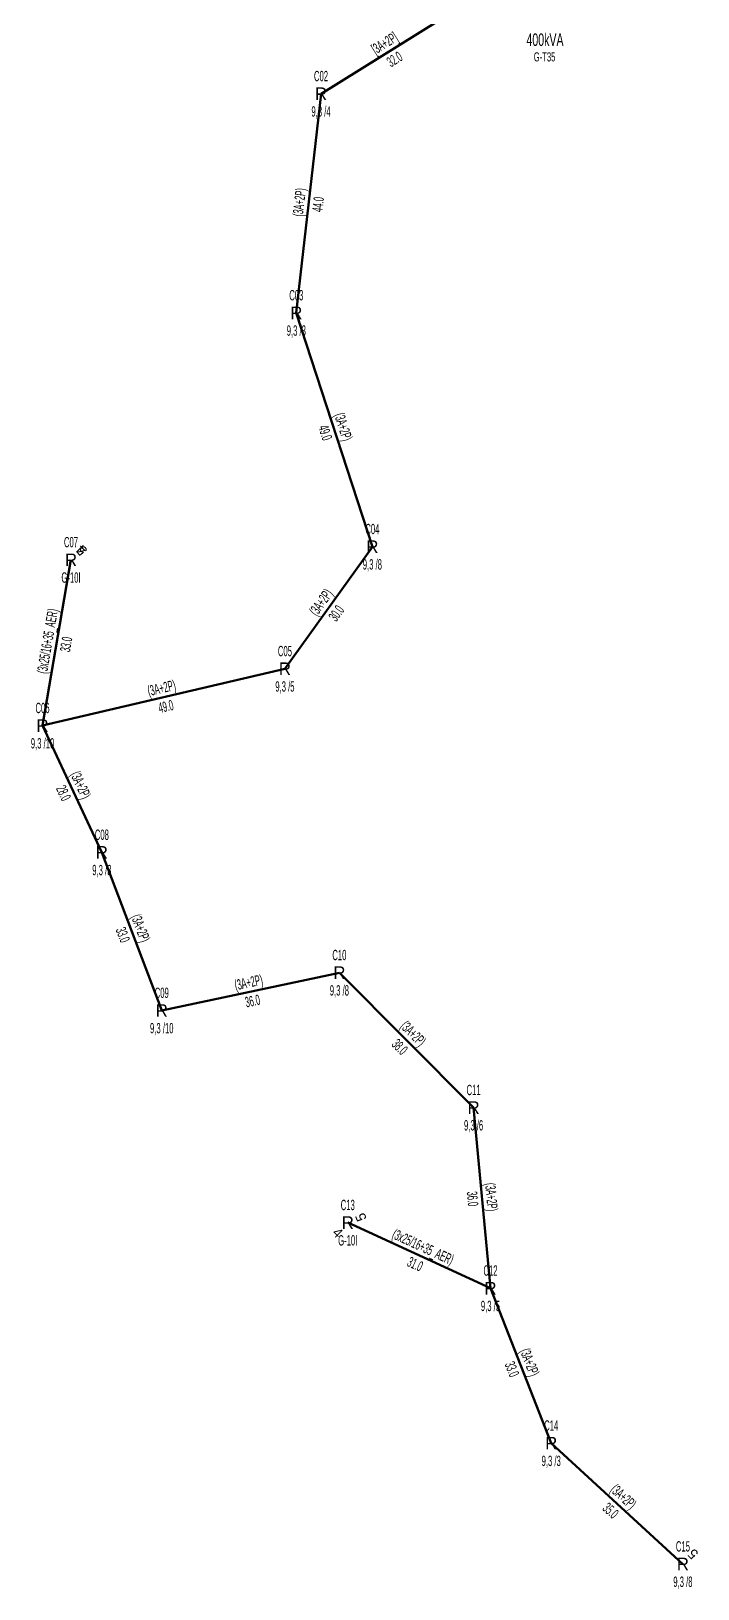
# Model space of a CAD drawing. Header units: millimetres. Extents: x 431745 to 436691, y 4033035 to 4040054.
# Drawn here: x 433251.6 to 433383.5, y 4033271.3 to 4033579.5 of the extents above; entities that cross this region are included whole.
import ezdxf
from ezdxf.enums import TextEntityAlignment as Align

# ---------------------------------------------------------------- set-up
doc = ezdxf.new("R2010")
doc.units = ezdxf.units.MM
for name, color, linetype, lineweight in [('DIREK_AG_MEVCUT', 120, 'Continuous', 25), ('HAT_AG_HAVAI_BYSK', 3, 'Continuous', 50), ('HAT_AG_HAVAI_MEVCUT', 126, 'Continuous', 50), ('TRAFO_YENI', 5, 'Continuous', 30)]:
    doc.layers.add(name, color=color, linetype=linetype, lineweight=lineweight)
doc.styles.add('Direk', font='B_CAD')
doc.styles.get("Standard").update_dxf_attribs({"font": 'Arial'})

msp = doc.modelspace()

# ---------------------------------------------------------------- linework, layer by layer
at = {"layer": 'HAT_AG_HAVAI_BYSK'}
msp.add_line((433308.91, 4033567.16), (433336.025, 4033584.025), dxfattribs=at)
at = {"layer": 'HAT_AG_HAVAI_MEVCUT'}
for p, q in [((433308.91, 4033567.16), (433304.023318, 4033523.798493)), ((433304.023318, 4033523.798493), (433319.071763, 4033477.525679)), ((433253.810712, 4033442.117055), (433259.442308, 4033474.92722)), ((433319.071763, 4033477.525679), (433301.76889, 4033453.366951)), ((433301.76889, 4033453.366951), (433253.810712, 4033442.117055)), ((433253.810712, 4033442.117055), (433265.546477, 4033417.027692)), ((433265.546477, 4033417.027692), (433277.398648, 4033385.741615)), ((433277.398648, 4033385.741615), (433312.543453, 4033393.224122)), ((433312.543453, 4033393.224122), (433339.099955, 4033366.521693)), ((433339.099955, 4033366.521693), (433342.438975, 4033330.783255)), ((433342.438975, 4033330.783255), (433314.19938, 4033343.760409)), ((433342.438975, 4033330.783255), (433354.456122, 4033300.118437)), ((433354.456122, 4033300.118437), (433380.510883, 4033276.198283))]:
    msp.add_line(p, q, dxfattribs=at)

# ---------------------------------------------------------------- texts
at = {"layer": 'DIREK_AG_MEVCUT', "linetype": 'ByBlock', "width": 0.53}
for s, p in [('C02', (433308.91, 4033570.66)), ('9,3 /4', (433308.91, 4033563.66))]:
    msp.add_text(s, height=2.05, dxfattribs=at).set_placement(p, align=Align.MIDDLE_CENTER)
at = {"layer": 'DIREK_AG_MEVCUT', "linetype": 'ByBlock', "style": 'Direk'}
msp.add_text('R', height=2.5, dxfattribs=at).set_placement((433308.91, 4033567.16), align=Align.MIDDLE_CENTER)
at = {"layer": 'DIREK_AG_MEVCUT', "width": 0.53}
for s, p in [('C03', (433304.023318, 4033527.298493)), ('9,3 /3', (433304.023318, 4033520.298493)), ('C04', (433319.071763, 4033481.025679)), ('C07', (433259.442308, 4033478.42722)), ('9,3 /8', (433319.071763, 4033474.025679)), ('G-10I', (433259.442308, 4033471.42722)), ('C05', (433301.76889, 4033456.866951)), ('9,3 /5', (433301.76889, 4033449.866951)), ('C06', (433253.810712, 4033445.617055)), ('9,3 /10', (433253.810712, 4033438.617055)), ('C08', (433265.546477, 4033420.527692)), ('9,3 /3', (433265.546477, 4033413.527692)), ('C10', (433312.543453, 4033396.724122)), ('C09', (433277.398648, 4033389.241615)), ('9,3 /8', (433312.543453, 4033389.724122)), ('9,3 /10', (433277.398648, 4033382.241615)), ('C11', (433339.099955, 4033370.021693)), ('9,3 /6', (433339.099955, 4033363.021693)), ('C13', (433314.19938, 4033347.260409)), ('G-10I', (433314.19938, 4033340.260409)), ('C12', (433342.438975, 4033334.283255)), ('9,3 /5', (433342.438975, 4033327.283255)), ('C14', (433354.456122, 4033303.618437)), ('9,3 /3', (433354.456122, 4033296.618437)), ('C15', (433380.510883, 4033279.698283)), ('9,3 /8', (433380.510883, 4033272.698283))]:
    msp.add_text(s, height=2.05, dxfattribs=at).set_placement(p, align=Align.MIDDLE_CENTER)
at = {"layer": 'DIREK_AG_MEVCUT', "style": 'Direk'}
for p in [(433304.023318, 4033523.798493), (433319.071763, 4033477.525679), (433259.442308, 4033474.92722), (433301.76889, 4033453.366951), (433253.810712, 4033442.117055), (433265.546477, 4033417.027692), (433312.543453, 4033393.224122), (433277.398648, 4033385.741615), (433339.099955, 4033366.521693), (433314.19938, 4033343.760409), (433342.438975, 4033330.783255), (433354.456122, 4033300.118437), (433380.510883, 4033276.198283)]:
    msp.add_text('R', height=2.5, dxfattribs=at).set_placement(p, align=Align.MIDDLE_CENTER)
at = {"layer": 'DIREK_AG_MEVCUT', "color": 32, "style": 'Direk'}
for s, rotation, p in [('4', 495.000001, (433261.422207, 4033476.907119)), ('5', 130.130278, (433261.583134, 4033476.731898)), ('5', 112.500002, (433316.786243, 4033344.831923)), ('4', 315.000001, (433312.219481, 4033341.78051)), ('5', 495.000001, (433382.490782, 4033278.178182))]:
    msp.add_text(s, height=2, rotation=rotation, dxfattribs=at).set_placement(p, align=Align.MIDDLE_CENTER)
at = {"layer": 'HAT_AG_HAVAI_BYSK', "lineweight": 30, "width": 0.53}
msp.add_text('[3A+2P]', height=2.05, rotation=31.880805, dxfattribs=at).set_placement((433322.018569, 4033576.314276), align=Align.CENTER)
msp.add_text('32.0', height=2.05, rotation=31.880805, dxfattribs=at).set_placement((433322.916431, 4033574.870724), align=Align.TOP_CENTER)
at = {"layer": 'HAT_AG_HAVAI_MEVCUT', "lineweight": 30, "width": 0.53}
for s, rotation, p in [('(3A+2P)', 83.570106, (433305.622006, 4033545.574436)), ('(3A+2P)', 288.015115, (433312.355869, 4033500.924964)), ('(3A+2P)', 54.389148, (433309.729285, 4033465.94125)), ('(3x25/16+35_AER)', 440.260554, (433255.788761, 4033458.665931)), ('(3A+2P)', 13.201593, (433277.59568, 4033448.56954)), ('(3A+2P)', 295.068246, (433260.448528, 4033429.932517)), ('(3A+2P)', 290.748297, (433272.267437, 4033401.685777)), ('(3A+2P)', 372.019102, (433294.794049, 4033390.314235)), ('(3A+2P)', 314.843013, (433326.42439, 4033380.472299)), ('(3A+2P)', 275.337613, (433341.615779, 4033348.731544)), ('(3x25/16+35_AER)', 335.319442, (433328.674102, 4033338.044184)), ('(3A+2P)', 291.399573, (433349.238948, 4033315.760985)), ('(3A+2P)', 317.44582, (433368.058347, 4033288.784503))]:
    msp.add_text(s, height=2.05, rotation=rotation, dxfattribs=at).set_placement(p, align=Align.CENTER)
for s, rotation, p in [('44.0', 83.570106, (433307.311312, 4033545.384057)), ('49.0', 288.015115, (433310.739212, 4033500.399208)), ('30.0', 54.389148, (433311.111368, 4033464.95138)), ('33.0', 440.260554, (433257.464259, 4033458.378345)), ('49.0', 13.201593, (433277.983922, 4033446.914466)), ('28.0', 295.068246, (433258.908662, 4033429.212231)), ('33.0', 290.748297, (433270.677689, 4033401.08353)), ('36.0', 372.019102, (433295.148053, 4033388.651502)), ('38.0', 314.843013, (433325.219019, 4033379.273516)), ('36.0', 275.337613, (433339.923151, 4033348.573403)), ('31.0', 335.319442, (433327.964252, 4033336.49948)), ('33.0', 291.399573, (433347.656148, 4033315.140707)), ('35.0', 317.44582, (433366.908659, 4033287.532218))]:
    msp.add_text(s, height=2.05, rotation=rotation, dxfattribs=at).set_placement(p, align=Align.TOP_CENTER)
at = {"layer": 'TRAFO_YENI', "width": 0.6}
msp.add_text('400kVA', height=2.5, dxfattribs=at).set_placement((433353.225522, 4033576.607314), align=Align.CENTER)
msp.add_text('G-T35', height=1.8, dxfattribs=at).set_placement((433353.145035, 4033575.360309), align=Align.TOP_CENTER)

doc.saveas('drawing.dxf')
